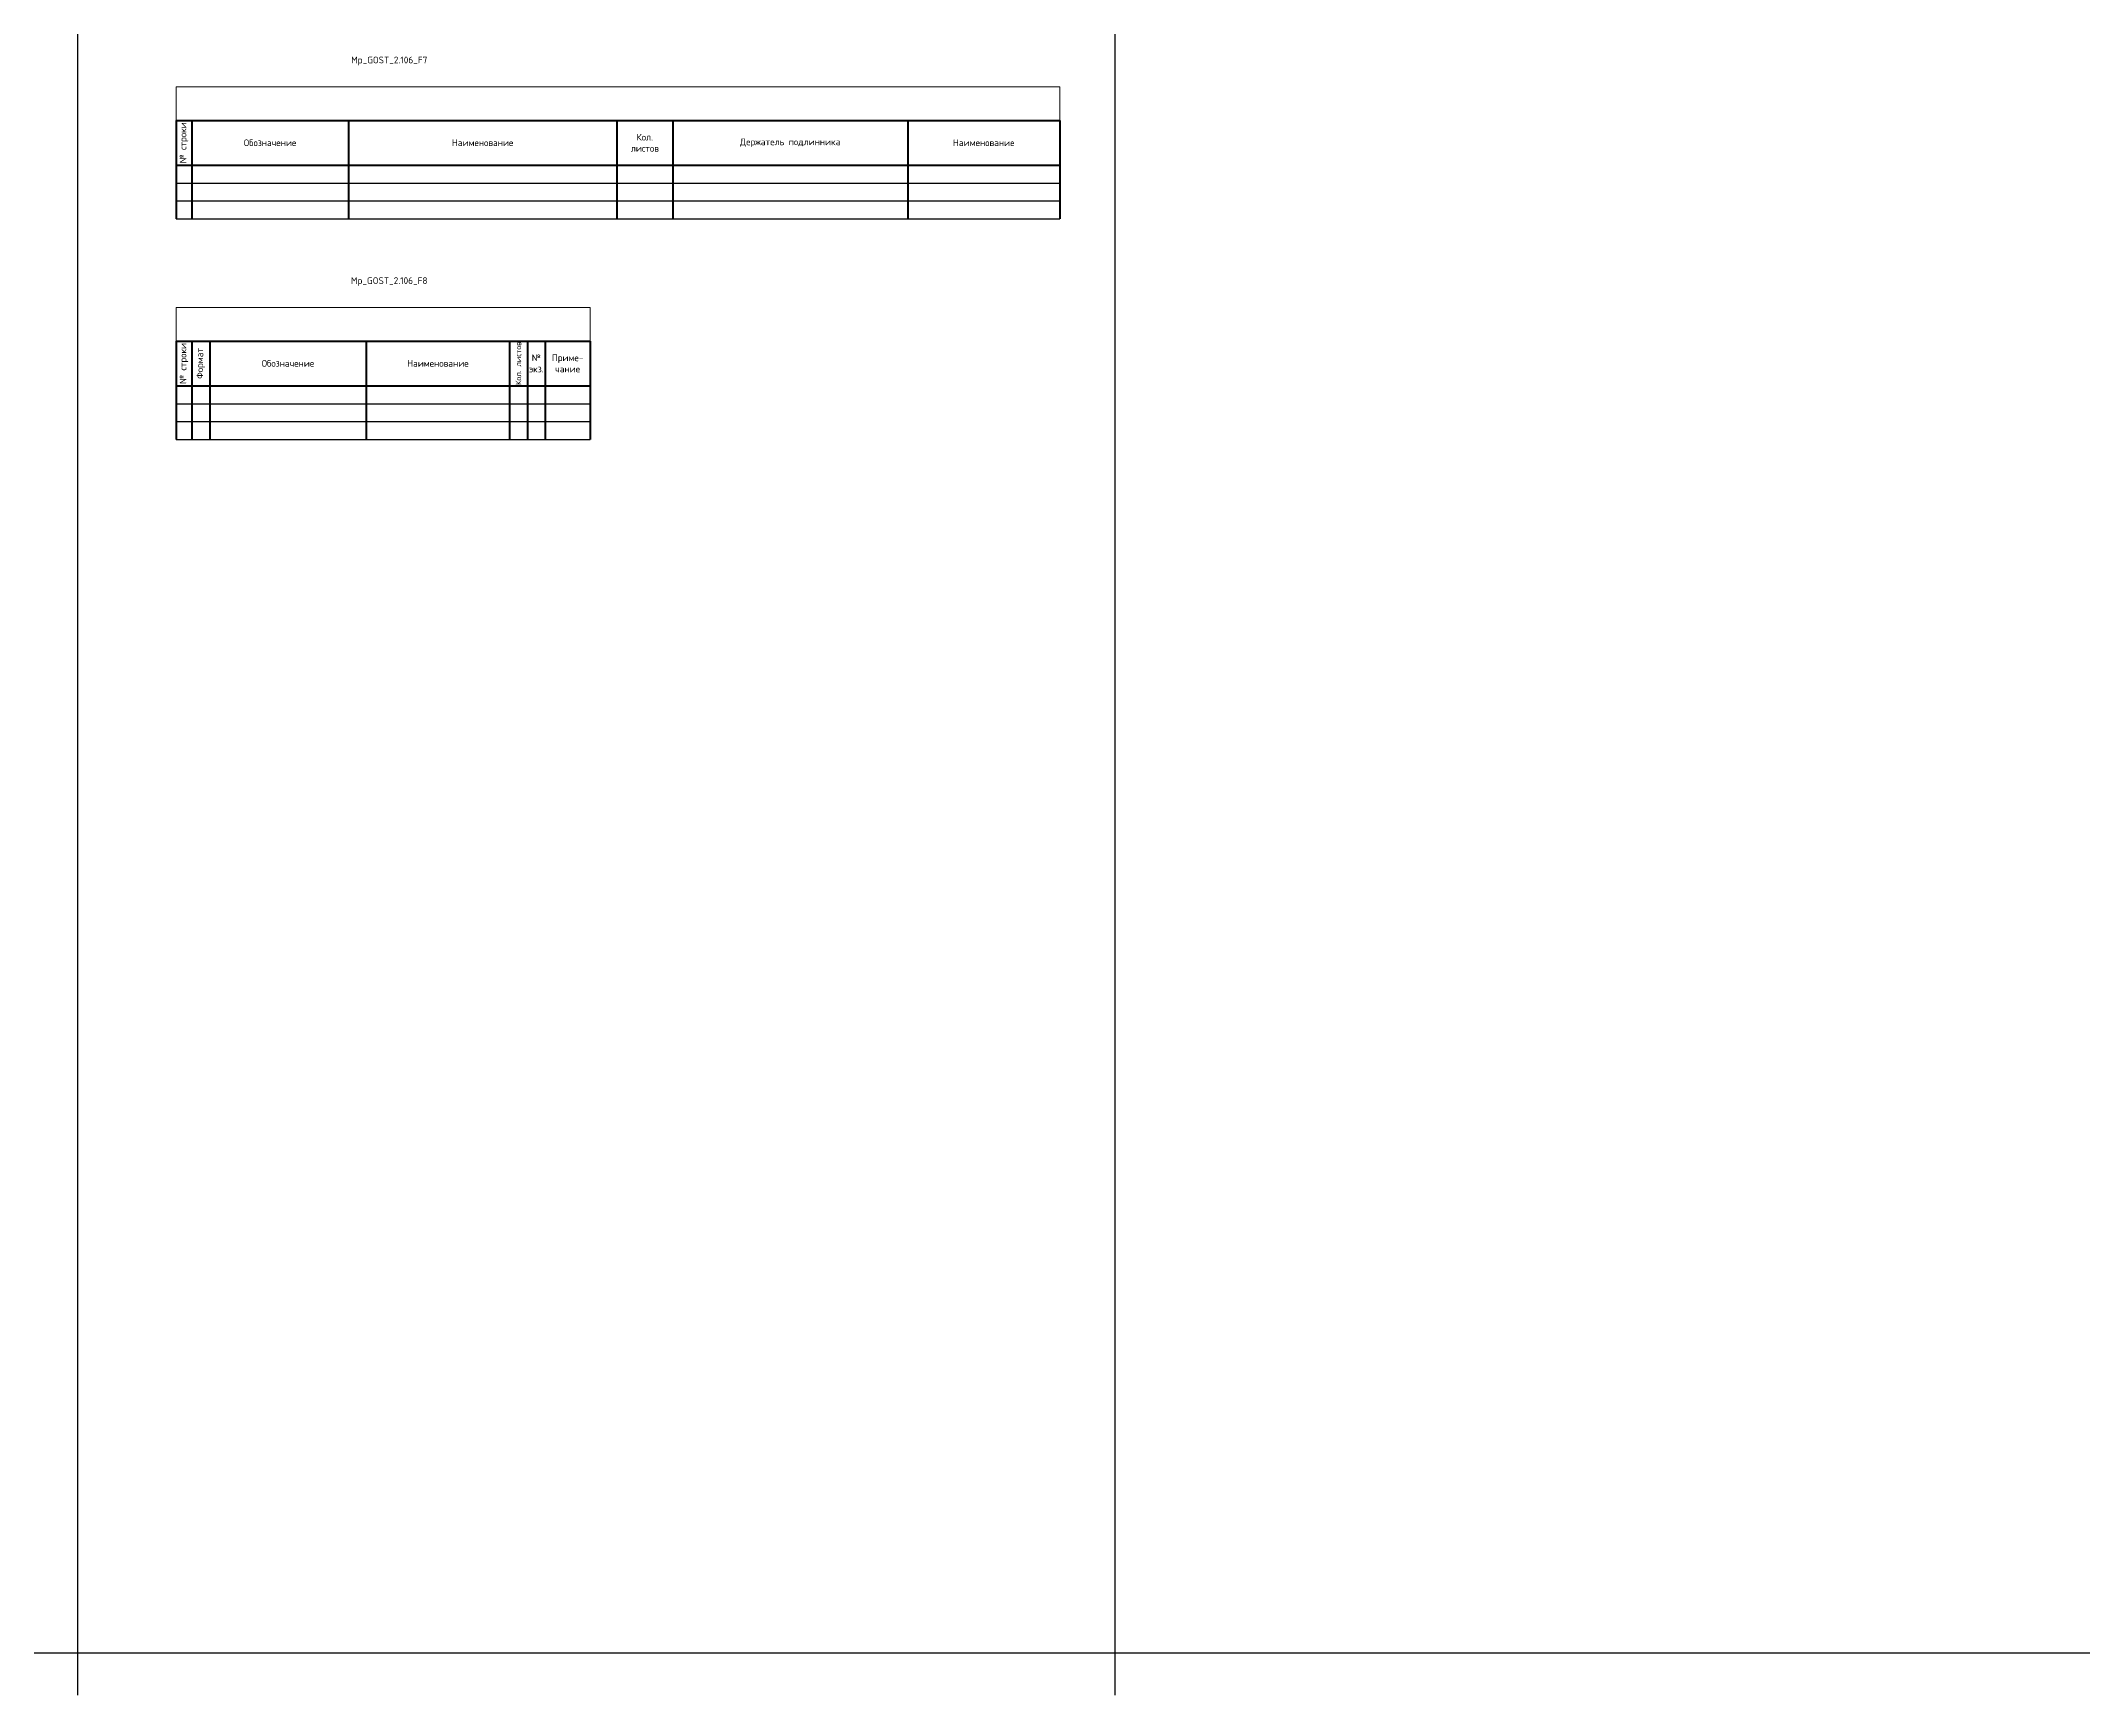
# Model space of a CAD drawing. Header units: millimetres. Extents: x 1497 to 8154, y -1970 to 1505.
# Drawn here: x 4982 to 5895, y 27 to 766 of the extents above; entities that cross this region are included whole.
import ezdxf

# ---------------------------------------------------------------- set-up
doc = ezdxf.new("R2010")
doc.units = ezdxf.units.MM
doc.styles.add('MpTextStyle', font='isocpeur.ttf')

# ---------------------------------------------------------------- blocks, each defined once
blk = doc.blocks.new('*T43')
at = {"color": 0, "linetype": 'ByBlock', "lineweight": 40, "transparency": 16777216}
for p, q in [((0, -15), (395, -15)), ((0, -15), (0, -59)), ((7, -15), (7, -59)), ((77, -15), (77, -59)), ((197, -15), (197, -59)), ((222, -15), (222, -59)), ((327, -15), (327, -59)), ((395, -15), (395, -59)), ((0, -35), (395, -35))]:
    blk.add_line(p, q, dxfattribs=at)
at = {"color": 0, "linetype": 'ByBlock', "lineweight": -2, "transparency": 16777216}
for p, q in [((0, -43), (395, -43)), ((0, -51), (395, -51)), ((0, -59), (395, -59))]:
    blk.add_line(p, q, dxfattribs=at)
at = {"layer": 'Defpoints', "color": 8, "linetype": 'ByBlock', "lineweight": 0, "transparency": 16777216}
for p, q in [((0, 0), (395, 0)), ((0, 0), (0, -15)), ((395, 0), (395, -15))]:
    blk.add_line(p, q, dxfattribs=at)
at = {"color": 0, "transparency": 16777216, "insert": (3.5, -25), "char_height": 3, "width": 20, "attachment_point": 5, "rotation": 90, "style": 'MpTextStyle'}
blk.add_mtext('№ строки', dxfattribs=at)
at = {"color": 0, "transparency": 16777216, "char_height": 3, "attachment_point": 5, "style": 'MpTextStyle'}
for s, insert, width in [('Обозначение', (42, -25), 70), ('Наименование', (137, -25), 120), ('Кол.\\Pлистов', (209.5, -25), 25), ('Держатель подлинника', (274.5, -25), 105), ('Наименование', (361, -25), 68)]:
    blk.add_mtext(s, dxfattribs=dict(at, insert=insert, width=width))
blk = doc.blocks.new('*T44')
at = {"color": 0, "linetype": 'ByBlock', "lineweight": 40, "transparency": 16777216}
for p, q in [((0, -15), (185, -15)), ((0, -15), (0, -59)), ((7, -15), (7, -59)), ((15, -15), (15, -59)), ((85, -15), (85, -59)), ((149, -15), (149, -59)), ((157, -15), (157, -59)), ((165, -15), (165, -59)), ((185, -15), (185, -59)), ((0, -35), (185, -35))]:
    blk.add_line(p, q, dxfattribs=at)
at = {"color": 0, "linetype": 'ByBlock', "lineweight": -2, "transparency": 16777216}
for p, q in [((0, -43), (185, -43)), ((0, -51), (185, -51)), ((0, -59), (185, -59))]:
    blk.add_line(p, q, dxfattribs=at)
at = {"layer": 'Defpoints', "color": 8, "linetype": 'ByBlock', "lineweight": 0, "transparency": 16777216}
for p, q in [((0, 0), (185, 0)), ((0, 0), (0, -15)), ((185, 0), (185, -15))]:
    blk.add_line(p, q, dxfattribs=at)
at = {"color": 0, "transparency": 16777216, "width": 20, "attachment_point": 5, "rotation": 90, "style": 'MpTextStyle'}
for s, insert, char_height in [('№ строки', (3.5, -25), 3), ('Формат', (11, -25), 3), ('Кол. листов', (153, -25), 2.5)]:
    blk.add_mtext(s, dxfattribs=dict(at, insert=insert, char_height=char_height))
at = {"color": 0, "transparency": 16777216, "char_height": 3, "attachment_point": 5, "style": 'MpTextStyle'}
for s, insert, width in [('Обозначение', (50, -25), 70), ('Наименование', (117, -25), 64), ('№ экз.', (161, -25), 8), ('Приме-\\Pчание', (175, -25), 20)]:
    blk.add_mtext(s, dxfattribs=dict(at, insert=insert, width=width))

msp = doc.modelspace()

# ---------------------------------------------------------------- linework, layer by layer
for p, q in [((4998.55, 1504.97), (4998.55, 26.63)), ((5462.35, 1504.97), (5462.35, 26.63)), ((2260.8, 45.51), (8153.86, 45.51))]:
    msp.add_line(p, q)

# ---------------------------------------------------------------- block references
for name, p in [('*T43', (5042.69, 745.3)), ('*T44', (5042.69, 646.71))]:
    msp.add_blockref(name, p)

# ---------------------------------------------------------------- texts
at = {"char_height": 3, "attachment_point": 5, "style": 'MpTextStyle'}
for s, insert in [('Mp_GOST_2.106_F7', (5137.94, 756.85)), ('Mp_GOST_2.106_F8', (5137.94, 658.26))]:
    msp.add_mtext_dynamic_manual_height_columns(s, width=51.718, gutter_width=15, heights=[0], dxfattribs=dict(at, insert=insert))

doc.saveas('drawing.dxf')
